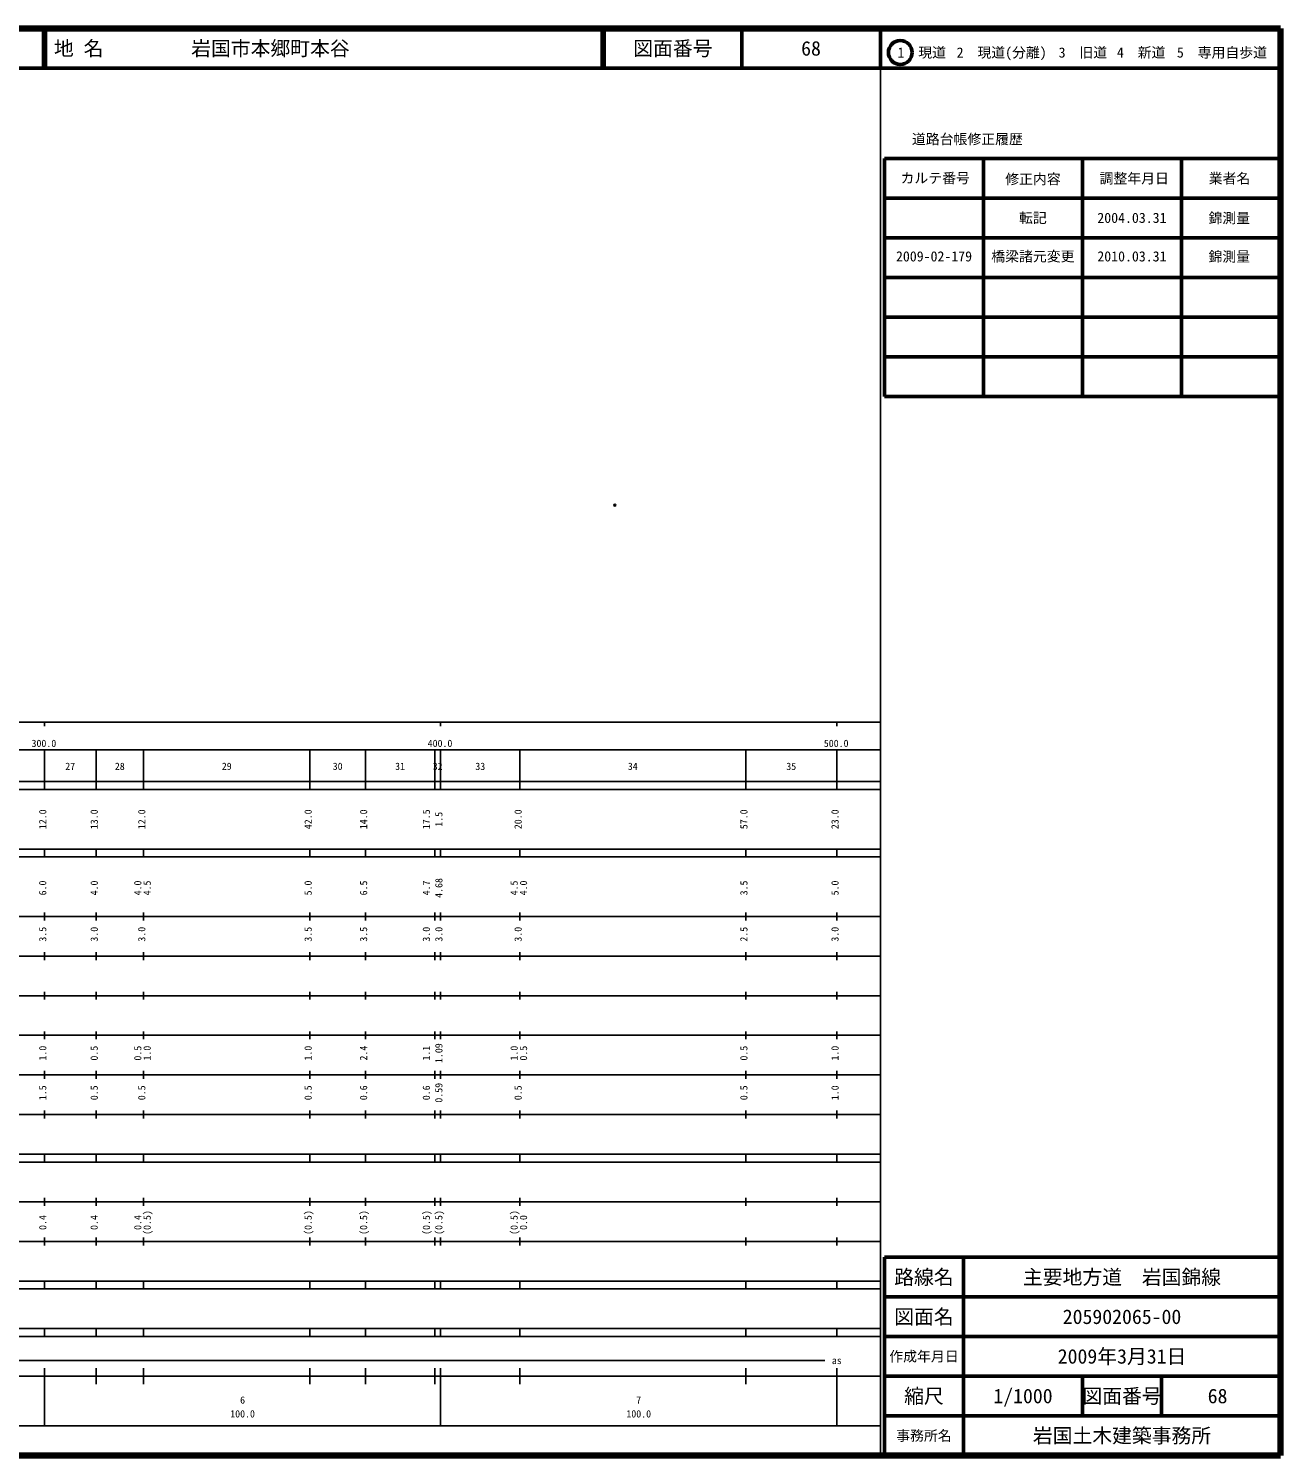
# Model space of a CAD drawing. Units: millimetres on the paper. Extents: x 40 to 680, y 20 to 380.
# Drawn here: x 364 to 680, y 20 to 380 of the extents above; entities that cross this region are included whole.
import ezdxf
from ezdxf.enums import TextEntityAlignment as Align

# ---------------------------------------------------------------- set-up
doc = ezdxf.new("R2010")
doc.units = ezdxf.units.MM
doc.header["$PDMODE"] = 32
doc.header["$PDSIZE"] = 0.5
doc.layers.add('M-OTRS', color=6, linetype='Continuous')
doc.layers.add('M-TTL-TXT', color=7, linetype='Continuous')
for name, color, linetype, lineweight in [('M-TTL', 2, 'Continuous', 140), ('M-TTL-BAND', 7, 'Continuous', 25), ('M-TTL-FRAM', 2, 'Continuous', 50), ('M-TTL-LINE', 7, 'Continuous', 50)]:
    doc.layers.add(name, color=color, linetype=linetype, lineweight=lineweight)
doc.styles.add('ＭＳ ゴシック', font='')
doc.styles.get('ＭＳ ゴシック').set_extended_font_data('MS Gothic')

msp = doc.modelspace()

# ---------------------------------------------------------------- linework, layer by layer
at = {"layer": 'M-OTRS'}
msp.add_point((511.951, 259.745), dxfattribs=at)
at = {"layer": 'M-TTL'}
for p, q in [((680, 380), (40, 380)), ((680, 20), (680, 380)), ((40, 20), (680, 20))]:
    msp.add_line(p, q, dxfattribs=at)
at = {"layer": 'M-TTL-BAND'}
for p, q in [((579, 20), (579, 370)), ((40, 205), (579, 205)), ((368, 205), (368, 204)), ((468, 205), (468, 204)), ((568, 205), (568, 204)), ((68, 198), (579, 198)), ((368, 188), (368, 198)), ((381, 188), (381, 198)), ((393, 188), (393, 198)), ((435, 188), (435, 198)), ((449, 188), (449, 198)), ((466.5, 188), (466.5, 198)), ((468, 188), (468, 198)), ((488, 188), (488, 198)), ((545, 188), (545, 198)), ((568, 188), (568, 198)), ((40, 190), (579, 190)), ((40, 188), (579, 188)), ((40, 173), (579, 173)), ((368, 171), (368, 173)), ((381, 171), (381, 173)), ((393, 171), (393, 173)), ((435, 171), (435, 173)), ((449, 171), (449, 173)), ((466.5, 171), (466.5, 173)), ((468, 171), (468, 173)), ((488, 171), (488, 173)), ((545, 171), (545, 173)), ((568, 171), (568, 173)), ((40, 171), (579, 171)), ((40, 156), (579, 156)), ((368, 155), (368, 157)), ((381, 155), (381, 157)), ((393, 155), (393, 157)), ((435, 155), (435, 157)), ((449, 155), (449, 157)), ((466.5, 155), (466.5, 157)), ((468, 155), (468, 157)), ((488, 155), (488, 157)), ((545, 155), (545, 157)), ((568, 155), (568, 157)), ((46, 146), (579, 146)), ((368, 145), (368, 147)), ((381, 145), (381, 147)), ((393, 145), (393, 147)), ((435, 145), (435, 147)), ((449, 145), (449, 147)), ((466.5, 145), (466.5, 147)), ((468, 145), (468, 147)), ((488, 145), (488, 147)), ((545, 145), (545, 147)), ((568, 145), (568, 147)), ((368, 135), (368, 137)), ((381, 135), (381, 137)), ((393, 135), (393, 137)), ((435, 135), (435, 137)), ((449, 135), (449, 137)), ((466.5, 135), (466.5, 137)), ((468, 135), (468, 137)), ((488, 135), (488, 137)), ((545, 135), (545, 137)), ((568, 135), (568, 137)), ((52, 136), (579, 136)), ((46, 126), (579, 126)), ((368, 125), (368, 127)), ((381, 125), (381, 127)), ((393, 125), (393, 127)), ((435, 125), (435, 127)), ((449, 125), (449, 127)), ((466.5, 125), (466.5, 127)), ((468, 125), (468, 127)), ((488, 125), (488, 127)), ((545, 125), (545, 127)), ((568, 125), (568, 127)), ((52, 116), (579, 116)), ((368, 115), (368, 117)), ((381, 115), (381, 117)), ((393, 115), (393, 117)), ((435, 115), (435, 117)), ((449, 115), (449, 117)), ((466.5, 115), (466.5, 117)), ((468, 115), (468, 117)), ((488, 115), (488, 117)), ((545, 115), (545, 117)), ((568, 115), (568, 117)), ((46, 106), (579, 106)), ((368, 105), (368, 107)), ((381, 105), (381, 107)), ((393, 105), (393, 107)), ((435, 105), (435, 107)), ((449, 105), (449, 107)), ((466.5, 105), (466.5, 107)), ((468, 105), (468, 107)), ((488, 105), (488, 107)), ((545, 105), (545, 107)), ((568, 105), (568, 107)), ((40, 96), (579, 96)), ((40, 94), (579, 94)), ((368, 94), (368, 96)), ((381, 94), (381, 96)), ((393, 94), (393, 96)), ((435, 94), (435, 96)), ((449, 94), (449, 96)), ((466.5, 94), (466.5, 96)), ((468, 94), (468, 96)), ((488, 94), (488, 96)), ((545, 94), (545, 96)), ((568, 94), (568, 96)), ((49, 84), (579, 84)), ((368, 83), (368, 85)), ((381, 83), (381, 85)), ((393, 83), (393, 85)), ((435, 83), (435, 85)), ((449, 83), (449, 85)), ((466.5, 83), (466.5, 85)), ((468, 83), (468, 85)), ((488, 83), (488, 85)), ((545, 83), (545, 85)), ((568, 83), (568, 85)), ((40, 74), (579, 74)), ((368, 73), (368, 75)), ((381, 73), (381, 75)), ((393, 73), (393, 75)), ((435, 73), (435, 75)), ((449, 73), (449, 75)), ((466.5, 73), (466.5, 75)), ((468, 73), (468, 75)), ((488, 73), (488, 75)), ((545, 73), (545, 75)), ((568, 73), (568, 75)), ((40, 64), (579, 64)), ((40, 62), (579, 62)), ((368, 62), (368, 64)), ((381, 62), (381, 64)), ((393, 62), (393, 64)), ((435, 62), (435, 64)), ((449, 62), (449, 64)), ((466.5, 62), (466.5, 64)), ((468, 62), (468, 64)), ((488, 62), (488, 64)), ((545, 62), (545, 64)), ((568, 62), (568, 64)), ((40, 52), (579, 52)), ((368, 50), (368, 52)), ((381, 50), (381, 52)), ((393, 50), (393, 52)), ((435, 50), (435, 52)), ((449, 50), (449, 52)), ((466.5, 50), (466.5, 52)), ((468, 50), (468, 52)), ((488, 50), (488, 52)), ((545, 50), (545, 52)), ((568, 50), (568, 52)), ((40, 50), (579, 50)), ((71, 44), (565, 44)), ((40, 40), (579, 40)), ((368, 27.5), (368, 42)), ((381, 38), (381, 42)), ((393, 38), (393, 42)), ((435, 38), (435, 42)), ((449, 38), (449, 42)), ((466.5, 38), (466.5, 42)), ((468, 27.5), (468, 42)), ((488, 38), (488, 42)), ((545, 38), (545, 42)), ((568, 27.5), (568, 42)), ((68, 27.5), (579, 27.5))]:
    msp.add_line(p, q, dxfattribs=at)
at = {"layer": 'M-TTL-FRAM'}
for p, q in [((580, 347.197), (580, 287.197)), ((580, 347.197), (680, 347.197)), ((580, 287.197), (680, 287.197)), ((680, 70), (580, 70)), ((580, 70), (580, 20))]:
    msp.add_line(p, q, dxfattribs=at)
at = {"layer": 'M-TTL-LINE'}
for p, q in [((367.75, 380), (367.75, 370)), ((368.25, 380), (368.25, 370)), ((508.747, 380), (508.747, 370)), ((509.247, 380), (509.247, 370)), ((543.997, 380), (543.997, 370)), ((579, 380), (579, 370)), ((40, 370), (680, 370)), ((605, 347.197), (605, 287.197)), ((630, 347.197), (630, 287.197)), ((655, 347.197), (655, 287.197)), ((580, 337.197), (680, 337.197)), ((580, 327.197), (680, 327.197)), ((580, 317.197), (680, 317.197)), ((580, 307.197), (680, 307.197)), ((580, 297.197), (680, 297.197)), ((600, 70), (600, 20)), ((680, 60), (580, 60)), ((680, 50), (580, 50)), ((680, 40), (580, 40)), ((630, 40), (630, 30)), ((650, 40), (650, 30)), ((680, 30), (580, 30))]:
    msp.add_line(p, q, dxfattribs=at)
msp.add_circle((584.031, 373.958), 3, dxfattribs=at)

# ---------------------------------------------------------------- texts
at = {"layer": 'M-TTL-BAND', "style": 'ＭＳ ゴシック'}
for s, p in [('300.0', (367.844, 198.195)), ('400.0', (467.844, 198.195)), ('500.0', (567.844, 198.195)), ('27', (374.5, 192.405)), ('28', (387, 192.405)), ('29', (414, 192.405)), ('30', (442, 192.405)), ('31', (457.75, 192.405)), ('32', (467.25, 192.405)), ('33', (478, 192.405)), ('34', (516.5, 192.405)), ('35', (556.5, 192.405)), ('as', (568, 42.5)), ('6', (418, 32.523)), ('7', (518, 32.523)), ('100.0', (418, 29.033)), ('100.0', (518, 29.033))]:
    msp.add_text(s, height=1.833, dxfattribs=at).set_placement(p, align=Align.BOTTOM_CENTER)
for s, p in [('12.0', (369, 180.5)), ('13.0', (382, 180.5)), ('12.0', (394, 180.5)), ('42.0', (436, 180.5)), ('14.0', (450, 180.5)), ('17.5', (465.841, 180.5)), ('1.5', (469, 180.5)), ('20.0', (489, 180.5)), ('57.0', (546, 180.5)), ('23.0', (569, 180.5)), ('6.0', (369, 163.174)), ('4.0', (382, 163.174)), ('4.0', (393, 163.174)), ('4.5', (395.37, 163.174)), ('5.0', (436, 163.174)), ('6.5', (450, 163.174)), ('4.7', (465.841, 163.174)), ('4.68', (469, 163.174)), ('4.5', (488, 163.174)), ('4.0', (490.37, 163.174)), ('3.5', (546, 163.174)), ('5.0', (569, 163.174)), ('3.5', (369, 151.5)), ('3.0', (382, 151.5)), ('3.0', (394, 151.5)), ('3.5', (436, 151.5)), ('3.5', (450, 151.5)), ('3.0', (465.841, 151.5)), ('3.0', (469, 151.5)), ('3.0', (489, 151.5)), ('2.5', (546, 151.5)), ('3.0', (569, 151.5)), ('1.0', (369, 121.5)), ('0.5', (382, 121.5)), ('0.5', (393, 121.5)), ('1.0', (395.37, 121.5)), ('1.0', (436, 121.5)), ('2.4', (450, 121.5)), ('1.1', (465.841, 121.5)), ('1.09', (469, 121.5)), ('1.0', (488, 121.5)), ('0.5', (490.37, 121.5)), ('0.5', (546, 121.5)), ('1.0', (569, 121.5)), ('1.5', (369, 111.5)), ('0.5', (382, 111.5)), ('0.5', (394, 111.5)), ('0.5', (436, 111.5)), ('0.6', (450, 111.5)), ('0.6', (465.841, 111.5)), ('0.59', (469, 111.5)), ('0.5', (489, 111.5)), ('0.5', (546, 111.5)), ('1.0', (569, 111.5)), ('0.4', (369, 78.764)), ('0.4', (382, 78.764)), ('0.4', (393, 78.764)), ('(0.5)', (395.37, 78.764)), ('(0.5)', (436, 78.764)), ('(0.5)', (450, 78.764)), ('(0.5)', (465.841, 78.764)), ('(0.5)', (469, 78.764)), ('(0.5)', (488, 78.764)), ('0.0', (490.37, 78.764))]:
    msp.add_text(s, height=1.833, rotation=90, dxfattribs=at).set_placement(p, align=Align.BOTTOM_CENTER)
at = {"layer": 'M-TTL-TXT', "style": 'ＭＳ ゴシック'}
for s, p in [('地 名', (370.38, 375)), ('岩国市本郷町本谷', (405.024, 375))]:
    msp.add_text(s, height=3.666, dxfattribs=at).set_placement(p, align=Align.MIDDLE_LEFT)
for s, height, p in [('図面番号', 3.666, (526.622, 375)), ('68', 3.666, (561.497, 375)), ('1\u3000現道', 2.566, (589.448, 373.958)), ('2\u3000現道(分離)', 2.566, (609.619, 373.958)), ('3\u3000旧道', 2.566, (630.121, 373.958)), ('4\u3000新道', 2.566, (644.824, 373.958)), ('5\u3000専用自歩道', 2.566, (665.228, 373.958)), ('道路台帳修正履歴', 2.566, (600.968, 352.113)), ('カルテ番号', 2.566, (592.839, 342.277)), ('修正内容', 2.566, (617.509, 342.023)), ('調整年月日', 2.566, (643.089, 342.197)), ('業者名', 2.566, (667.134, 342.197)), ('転記', 2.566, (617.5, 332.245)), ('2004.03.31', 2.566, (642.5, 332.245)), ('錦測量', 2.566, (667.077, 332.189)), ('橋梁諸元変更', 2.566, (617.5, 322.523)), ('錦測量', 2.566, (667.077, 322.466)), ('2009-02-179', 2.566, (592.542, 322.523)), ('2010.03.31', 2.566, (642.5, 322.523)), ('路線名', 3.666, (590, 65)), ('路線名', 3.666, (590, 65)), ('主要地方道\u3000岩国錦線', 3.666, (640, 65)), ('図面名', 3.666, (590, 55)), ('図面名', 3.666, (590, 55)), ('205902065-00', 3.666, (640, 55)), ('2009年3月31日', 3.666, (640, 45)), ('作成年月日', 2.566, (590, 45)), ('作成年月日', 2.566, (590, 45)), ('縮尺', 3.666, (590, 35)), ('縮尺', 3.666, (590, 35)), ('1/1000', 3.666, (615, 35)), ('図面番号', 3.666, (640, 35)), ('図面番号', 3.666, (640, 35)), ('68', 3.666, (664.125, 35)), ('事務所名', 2.566, (590, 25)), ('事務所名', 2.566, (590, 25)), ('岩国土木建築事務所', 3.666, (640, 25))]:
    msp.add_text(s, height=height, dxfattribs=at).set_placement(p, align=Align.MIDDLE_CENTER)

doc.saveas('drawing.dxf')
